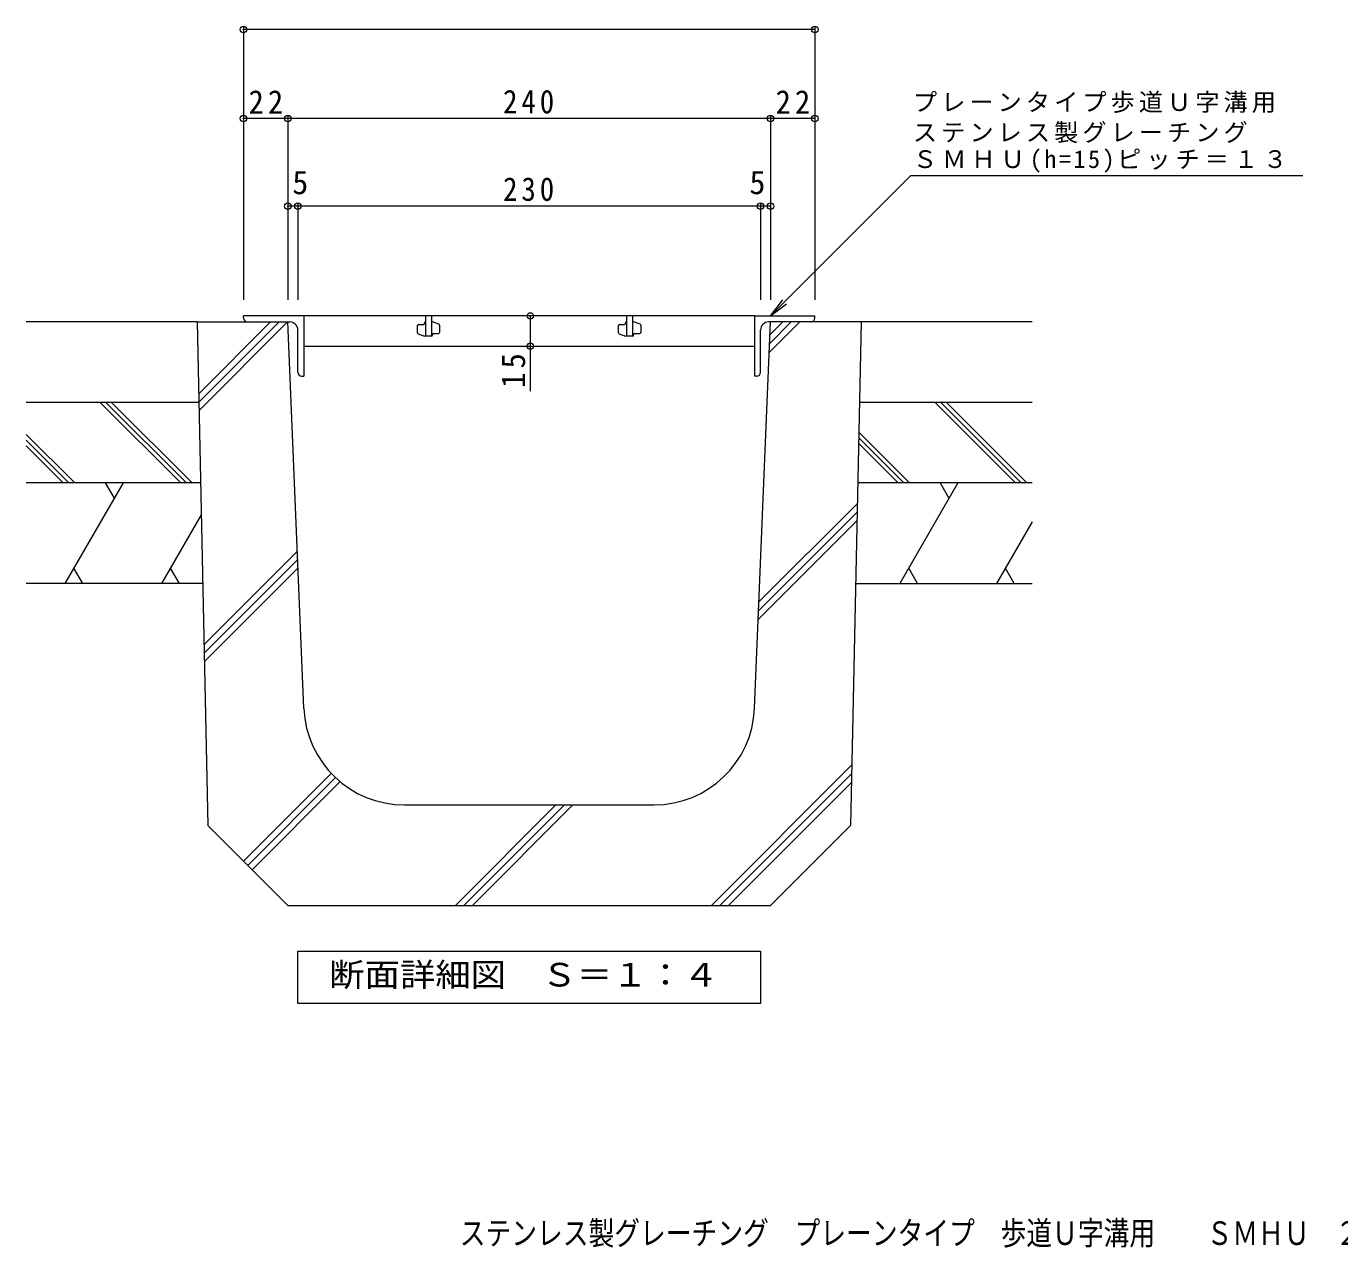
# Model space of a CAD drawing. Units: millimetres on the paper, enlarged 10 times, with parts at other scales. Extents: x -1505 to 1840, y -1362 to 1113.
# Drawn here: x -1465 to 167, y -1362 to 156 of the extents above; entities that cross this region are included whole.
import ezdxf
from ezdxf.enums import TextEntityAlignment as Align

# ---------------------------------------------------------------- set-up
doc = ezdxf.new("R2010")
doc.units = ezdxf.units.MM
doc.header["$LTSCALE"] = 10
doc.header["$PDMODE"] = 32
doc.header["$PDSIZE"] = 8
for name, color, linetype, lineweight in [('A-0', 6, 'Continuous', 9), ('A-2', 3, 'Continuous', 9), ('A-5', 7, 'Continuous', 9), ('A-6', 6, 'Continuous', 9)]:
    doc.layers.add(name, color=color, linetype=linetype, lineweight=lineweight)
doc.layers.add('F-5_F-5ﾚｲﾔ', color=2, linetype='Continuous')
doc.styles.add('ＭＳ ゴシック', font='')
doc.styles.get('ＭＳ ゴシック').set_extended_font_data('MS Gothic')

msp = doc.modelspace()

# ---------------------------------------------------------------- linework, layer by layer
at = {"layer": 'A-0', "color": 7}
for p, q in [((-1194.88, 154.64), (-1194.88, -184.29)), ((-484.88, 151.64), (-1194.88, 151.64)), ((-484.88, 154.64), (-484.88, -184.29)), ((-1139.88, 40.95), (-1194.88, 40.95)), ((-1139.88, 43.95), (-1139.88, -184.29)), ((-539.88, 40.95), (-1139.88, 40.95)), ((-539.88, 43.95), (-539.88, -184.29)), ((-484.88, 40.95), (-539.88, 40.95)), ((-1127.38, -64.8), (-1127.38, -184.29)), ((-552.38, -64.8), (-552.38, -184.29)), ((-1127.38, -67.8), (-1139.88, -67.8)), ((-552.38, -67.8), (-1127.38, -67.8)), ((-539.88, -67.8), (-552.38, -67.8)), ((-838.51, -204.29), (-838.51, -241.79)), ((-838.51, -241.79), (-838.51, -297.68))]:
    msp.add_line(p, q, dxfattribs=at)
at = {"layer": 'A-0'}
for p, q in [((-1252.38, -211.79), (-1239.35, -837.33)), ((-1252.38, -211.79), (-1139.88, -211.79)), ((-1250.52, -301.06), (-1161.26, -211.79)), ((-1250.3, -311.45), (-1150.65, -211.79)), ((-1250.09, -321.84), (-1140.05, -211.79)), ((-1119.87, -692), (-1139.88, -211.79)), ((-559.89, -692), (-539.88, -211.79)), ((-541.46, -249.6), (-503.65, -211.79)), ((-540.99, -238.53), (-514.26, -211.79)), ((-540.53, -227.47), (-524.86, -211.79)), ((-427.38, -211.79), (-539.88, -211.79)), ((-427.38, -211.79), (-440.41, -837.33)), ((-554.37, -559.5), (-432.08, -437.21)), ((-554.83, -570.57), (-432.3, -448.04)), ((-555.29, -581.63), (-432.53, -458.87)), ((-1244.03, -612.76), (-1128.01, -496.74)), ((-1243.81, -623.15), (-1127.58, -506.92)), ((-1243.59, -633.54), (-1127.16, -517.11)), ((-613.47, -936.79), (-438.85, -762.17)), ((-1194.87, -881.8), (-1085.78, -772.71)), ((-1189.57, -887.11), (-1080.46, -778)), ((-1184.26, -892.41), (-1074.82, -782.97)), ((-602.86, -936.79), (-439.07, -773.01)), ((-592.25, -936.79), (-439.3, -783.84)), ((-994.98, -811.79), (-684.78, -811.79)), ((-931.66, -936.79), (-806.66, -811.79)), ((-921.06, -936.79), (-796.06, -811.79)), ((-910.45, -936.79), (-785.45, -811.79)), ((-1139.88, -936.79), (-1239.35, -837.33)), ((-539.88, -936.79), (-440.41, -837.33)), ((-1139.88, -936.79), (-539.88, -936.79))]:
    msp.add_line(p, q, dxfattribs=at)
for centre, start, end in [((-994.98, -686.79), 182.38592, 270), ((-684.78, -686.79), 270, 357.61407)]:
    msp.add_arc(centre, 125, start, end, dxfattribs=at)
at = {"layer": 'A-0', "color": 7}
for p in [(-1194.88, 151.64), (-484.88, 151.64), (-1194.88, 40.95), (-1139.88, 40.95), (-539.88, 40.95), (-484.88, 40.95), (-1139.88, -67.8), (-1127.38, -67.8), (-552.38, -67.8), (-539.88, -67.8), (-838.51, -204.29), (-838.51, -241.79)]:
    msp.add_point(p, dxfattribs=at)
at = {"layer": 'A-2'}
for p, q in [((-1194.88, -206.79), (-1194.88, -204.29)), ((-1119.88, -204.29), (-1194.88, -204.29)), ((-1189.88, -211.79), (-1137.38, -211.79)), ((-559.88, -204.29), (-1119.88, -204.29)), ((-1119.88, -204.29), (-1119.88, -279.29)), ((-968.81, -204.29), (-968.81, -229.29)), ((-961.31, -204.29), (-961.31, -229.29)), ((-960.06, -211.79), (-961.31, -211.79)), ((-952.14, -214.62), (-960.06, -211.79)), ((-718.81, -204.29), (-718.81, -229.29)), ((-711.31, -204.29), (-711.31, -229.29)), ((-710.06, -211.79), (-711.31, -211.79)), ((-702.14, -214.62), (-710.06, -211.79)), ((-559.88, -204.29), (-484.88, -204.29)), ((-559.88, -204.29), (-559.88, -279.29)), ((-489.88, -211.79), (-542.38, -211.79)), ((-484.88, -206.79), (-484.88, -204.29)), ((-1127.38, -274.29), (-1127.38, -221.79)), ((-978.81, -225.29), (-978.81, -216.17)), ((-977.98, -226.47), (-970.06, -229.29)), ((-977.56, -214.92), (-971.31, -214.92)), ((-970.06, -213.67), (-970.06, -213.05)), ((-960.06, -228.05), (-960.06, -227.42)), ((-958.81, -226.17), (-952.56, -226.17)), ((-951.31, -215.8), (-951.31, -224.92)), ((-728.81, -225.29), (-728.81, -216.17)), ((-727.98, -226.47), (-720.06, -229.29)), ((-727.56, -214.92), (-721.31, -214.92)), ((-720.06, -213.67), (-720.06, -213.05)), ((-710.06, -228.05), (-710.06, -227.42)), ((-708.81, -226.17), (-702.56, -226.17)), ((-701.31, -215.8), (-701.31, -224.92)), ((-552.38, -274.29), (-552.38, -221.79)), ((-1119.88, -241.79), (-559.88, -241.79)), ((-961.31, -229.29), (-970.06, -229.29)), ((-711.31, -229.29), (-720.06, -229.29)), ((-1122.38, -279.29), (-1119.88, -279.29)), ((-557.38, -279.29), (-559.88, -279.29))]:
    msp.add_line(p, q, dxfattribs=at)
for centre, radius, start, end in [((-1189.88, -206.79), 5, 180, 270), ((-1137.38, -221.79), 10, 0, 90), ((-968.81, -213.05), 1.25, 90, 180), ((-718.81, -213.05), 1.25, 90, 180), ((-542.38, -221.79), 10, 90, 180), ((-489.88, -206.79), 5, 270, 0), ((-977.56, -216.17), 1.25, 90, 180), ((-977.56, -225.29), 1.25, 180, 250.34616), ((-971.31, -213.67), 1.25, 270, 0), ((-961.31, -228.05), 1.25, 270, 0), ((-958.81, -227.42), 1.25, 90, 180), ((-952.56, -224.92), 1.25, 270, 0), ((-952.56, -215.8), 1.25, 0, 70.34616), ((-727.56, -216.17), 1.25, 90, 180), ((-727.56, -225.29), 1.25, 180, 250.34616), ((-721.31, -213.67), 1.25, 270, 0), ((-711.31, -228.05), 1.25, 270, 0), ((-708.81, -227.42), 1.25, 90, 180), ((-702.56, -224.92), 1.25, 270, 0), ((-702.56, -215.8), 1.25, 0, 70.34616), ((-1122.38, -274.29), 5, 180, 270), ((-557.38, -274.29), 5, 270, 0)]:
    msp.add_arc(centre, radius, start, end, dxfattribs=at)
at = {"layer": 'A-5'}
for q in [(-524.66, -184.46), (-520.05, -189.08)]:
    msp.add_line((-539.88, -204.29), q, dxfattribs=at)
msp.add_lwpolyline([(-539.88, -204.29), (-365.41, -29.83), (121.47, -29.83)], dxfattribs=at)
msp.add_lwpolyline([(-1127.38, -1058.81), (-1127.38, -993.81), (-552.38, -993.81), (-552.38, -1058.81)], close=True, dxfattribs=at)
at = {"layer": 'A-6'}
for p, q in [((-1252.38, -211.79), (-1464.88, -211.79)), ((-214.88, -211.79), (-427.38, -211.79)), ((-1250.3, -311.79), (-1464.88, -311.79)), ((-1272.91, -411.79), (-1372.91, -311.79)), ((-1265.84, -411.79), (-1365.84, -311.79)), ((-1258.77, -411.79), (-1358.77, -311.79)), ((-214.88, -311.79), (-429.38, -311.79)), ((-235.41, -411.79), (-335.41, -311.79)), ((-228.34, -411.79), (-328.34, -311.79)), ((-221.27, -411.79), (-321.27, -311.79)), ((-1404.72, -411.79), (-1464.88, -351.63)), ((-1411.79, -411.79), (-1464.88, -358.7)), ((-374.29, -411.79), (-430.26, -355.82)), ((-367.22, -411.79), (-430.12, -348.89)), ((-1418.86, -411.79), (-1464.88, -365.77)), ((-381.36, -411.79), (-430.4, -362.76)), ((-1248.21, -411.79), (-1464.88, -411.79)), ((-1344.66, -411.79), (-1416.83, -536.79)), ((-1366.73, -411.79), (-1355.69, -430.91)), ((-214.88, -411.79), (-431.38, -411.79)), ((-307.16, -411.79), (-379.33, -536.79)), ((-329.23, -411.79), (-318.19, -430.91)), ((-1247.39, -451.48), (-1296.64, -536.79)), ((-214.88, -460.13), (-259.14, -536.79)), ((-1394.76, -536.79), (-1405.8, -517.68)), ((-1274.57, -536.79), (-1285.61, -517.68)), ((-357.26, -536.79), (-368.29, -517.68)), ((-237.07, -536.79), (-248.11, -517.68)), ((-1245.61, -536.79), (-1464.88, -536.79)), ((-433.88, -536.79), (-214.88, -536.79))]:
    msp.add_line(p, q, dxfattribs=at)

# ---------------------------------------------------------------- texts
at = {"layer": 'A-0', "color": 2, "style": 'ＭＳ ゴシック'}
for p in [(-1134.3, -61.8), (-566.21, -61.8)]:
    msp.add_text('5', height=29.33, dxfattribs=at).set_placement(p, align=Align.BOTTOM_LEFT)
at = {"layer": 'A-0', "color": 2, "char_height": 29.33, "attachment_point": 7, "style": 'ＭＳ ゴシック'}
for s, insert in [('\\T1.27;\\W0.95;22', (-1188.63, 46.95)), ('\\T1.27;\\W0.9;240', (-872.38, 46.95)), ('\\T1.27;\\W0.95;22', (-533.63, 46.95)), ('\\T1.27;\\W0.9;230', (-872.38, -61.8))]:
    msp.add_mtext(s, dxfattribs=dict(at, insert=insert))
at = {"layer": 'A-0', "color": 2, "insert": (-844.51, -293.67), "char_height": 29.33, "attachment_point": 7, "rotation": 90, "style": 'ＭＳ ゴシック'}
msp.add_mtext('\\T1.27;\\W0.95;15', dxfattribs=at)
at = {"layer": 'A-5', "color": 2, "style": 'ＭＳ ゴシック', "width": 1.1}
msp.add_text('断面詳細図\u3000Ｓ＝１：４', height=29.33, dxfattribs=at).set_placement((-1088.61, -1046.31), align=Align.BOTTOM_LEFT)
at = {"layer": 'A-5', "char_height": 21.99, "attachment_point": 7, "style": 'ＭＳ ゴシック'}
for s, insert in [('\\T1.17;プレーンタイプ歩道Ｕ字溝用', (-363.01, 47.8)), ('\\T1.17;ステンレス製グレーチング', (-363.01, 10.33)), ('\\T1.21;ＳＭＨＵ(h=15)ピッチ＝１３', (-363.01, -26.31))]:
    msp.add_mtext(s, dxfattribs=dict(at, insert=insert))
at = {"layer": 'F-5_F-5ﾚｲﾔ', "style": 'ＭＳ ゴシック', "width": 0.8}
msp.add_text('ステンレス製グレーチング\u3000プレーンタイプ\u3000歩道Ｕ字溝用\u3000\u3000ＳＭＨＵ\u3000２４１５\u3000Ｐ＝１３', height=29.33, dxfattribs=at).set_placement((-926.19, -1367.38), align=Align.BOTTOM_LEFT)

doc.saveas('drawing.dxf')
